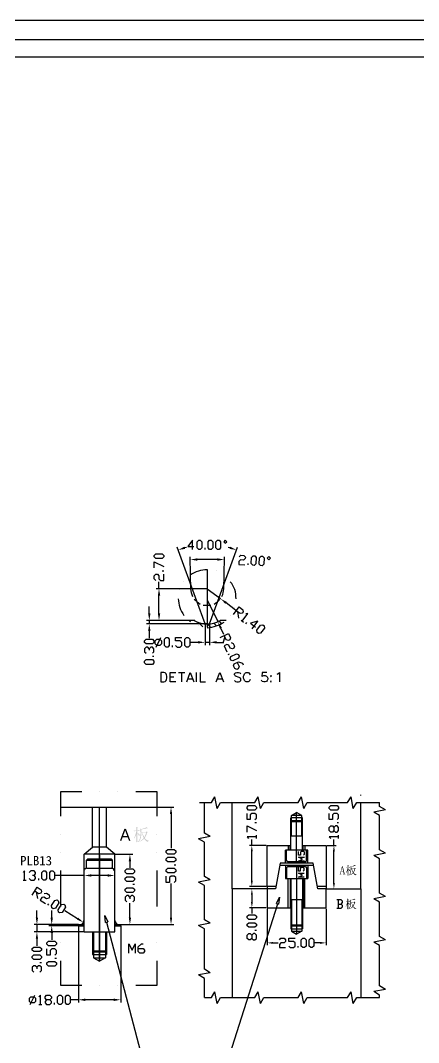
# Model space of a CAD drawing. Header units: inches. Extents: x 0 to 325, y 148 to 354.
# Drawn here: x 207.6 to 248.9, y 247.6 to 353.8 of the extents above; entities that cross this region are included whole.
import ezdxf

# ---------------------------------------------------------------- set-up
doc = ezdxf.new("R2010")
doc.units = ezdxf.units.IN
doc.header["$MEASUREMENT"] = 0
doc.styles.add('PDF SimSun', font='simsun.ttc')

# ---------------------------------------------------------------- blocks, each defined once
blk = doc.blocks.new('AHH1270-500010_3')
at = {"transparency": 33554687}
for color, points in [(1, [(224.59, 299.13), (223.93, 298.79), (224.67, 298.9)]), (1, [(229.28, 298.9), (230.01, 298.79), (229.35, 299.13)]), (1, [(225.94, 297.92), (225.21, 297.79), (225.94, 297.67)]), (1, [(228, 297.67), (228.74, 297.79), (228.01, 297.92)]), (1, [(222.08, 294.03), (221.95, 294.76), (221.83, 294.03)]), (1, [(228.85, 293.19), (228.34, 293.73), (229, 293.39)]), (1, [(221.07, 292.2), (220.94, 291.47), (220.82, 292.2)]), (1, [(222.08, 292.2), (221.95, 291.47), (221.83, 292.2)]), (1, [(221.07, 290.37), (220.94, 291.1), (220.82, 290.37)]), (1, [(228.26, 290.63), (228.05, 291.34), (228.48, 290.73)]), (1, [(226, 289.07), (226.73, 289.19), (226, 289.32)]), (1, [(227.95, 289.07), (227.22, 289.19), (227.95, 289.32)]), (1, [(223.32, 271.34), (223.2, 272.07), (223.08, 271.34)]), (1, [(219.7, 269.35), (219.7, 268.98), (219.71, 268.53), (219.71, 268.46), (219.6, 268.41), (219.61, 268.57), (219.61, 269), (219.61, 269.27), (219.56, 269.14), (219.43, 268.9), (219.35, 268.8), (219.33, 268.82), (219.42, 268.98), (219.55, 269.35), (219.6, 269.57), (219.44, 269.57), (219.38, 269.55), (219.33, 269.61), (219.61, 269.61), (219.61, 269.73), (219.61, 269.93), (219.6, 270.02), (219.76, 269.93), (219.7, 269.89), (219.7, 269.61), (219.79, 269.61), (219.86, 269.68), (219.98, 269.57), (219.7, 269.57), (219.7, 269.39), (219.78, 269.34), (219.88, 269.28), (219.9, 269.26), (219.91, 269.24), (219.93, 269.2), (219.93, 269.18), (219.93, 269.16), (219.92, 269.12), (219.91, 269.1), (219.9, 269.08), (219.89, 269.06), (219.89, 269.06), (219.88, 269.06), (219.86, 269.1), (219.85, 269.13), (219.83, 269.18), (219.76, 269.29)]), (1, [(231.69, 267.48), (231.59, 268.09), (231.49, 267.48)]), (1, [(240.22, 267.48), (240.12, 268.09), (240.02, 267.48)]), (1, [(219.05, 266.45), (218.93, 267.19), (218.81, 266.45)]), (4, [(241.63, 265.6), (241.63, 265.34), (241.63, 265.03), (241.63, 264.98), (241.55, 264.95), (241.56, 265.06), (241.56, 265.36), (241.56, 265.55), (241.53, 265.46), (241.44, 265.29), (241.38, 265.22), (241.36, 265.23), (241.43, 265.35), (241.52, 265.61), (241.55, 265.76), (241.44, 265.76), (241.4, 265.75), (241.36, 265.79), (241.56, 265.79), (241.56, 265.87), (241.56, 266.02), (241.55, 266.07), (241.66, 266.02), (241.63, 265.98), (241.63, 265.79), (241.68, 265.79), (241.74, 265.84), (241.82, 265.76), (241.63, 265.76), (241.63, 265.63), (241.68, 265.6), (241.75, 265.56), (241.76, 265.54), (241.77, 265.53), (241.78, 265.5), (241.78, 265.49), (241.78, 265.47), (241.78, 265.45), (241.77, 265.43), (241.77, 265.42), (241.76, 265.4), (241.75, 265.4), (241.73, 265.43), (241.73, 265.45), (241.71, 265.49), (241.66, 265.56)]), (1, [(214.92, 264.84), (214.19, 264.96), (214.92, 265.09)]), (1, [(216.63, 264.84), (217.36, 264.96), (216.63, 265.09)]), (1, [(231.69, 264.42), (231.59, 263.81), (231.49, 264.42)]), (1, [(231.7, 262.96), (231.6, 263.57), (231.5, 262.96)]), (1, [(240.22, 264.18), (240.12, 263.57), (240.02, 264.18)]), (4, [(241.6, 262.1), (241.6, 261.84), (241.6, 261.53), (241.6, 261.48), (241.53, 261.45), (241.53, 261.56), (241.53, 261.86), (241.53, 262.05), (241.5, 261.95), (241.41, 261.79), (241.35, 261.72), (241.34, 261.73), (241.4, 261.85), (241.49, 262.11), (241.52, 262.26), (241.41, 262.26), (241.37, 262.25), (241.34, 262.28), (241.53, 262.28), (241.53, 262.37), (241.53, 262.51), (241.53, 262.57), (241.64, 262.51), (241.6, 262.48), (241.6, 262.28), (241.66, 262.28), (241.71, 262.34), (241.79, 262.26), (241.6, 262.26), (241.6, 262.13), (241.65, 262.1), (241.72, 262.06), (241.73, 262.04), (241.74, 262.03), (241.76, 262), (241.76, 261.98), (241.76, 261.97), (241.75, 261.94), (241.74, 261.93), (241.74, 261.92), (241.73, 261.9), (241.72, 261.9), (241.71, 261.93), (241.7, 261.95), (241.68, 261.99), (241.63, 262.06)]), (1, [(231.7, 262.22), (231.6, 261.61), (231.5, 262.22)]), (1, [(209.39, 260.59), (209.27, 259.86), (209.15, 260.59)]), (1, [(210.93, 260.59), (210.81, 259.86), (210.68, 260.59)]), (1, [(213.43, 260.38), (214.11, 260.08), (213.56, 260.58)]), (1, [(219.05, 260.59), (218.93, 259.86), (218.81, 260.59)]), (1, [(223.32, 260.59), (223.2, 259.86), (223.08, 260.59)]), (1, [(210.93, 259), (210.81, 259.74), (210.68, 259)]), (1, [(209.39, 258.39), (209.27, 259.12), (209.15, 258.39)]), (1, [(233.8, 257.86), (233.19, 257.96), (233.8, 258.06)]), (1, [(238.69, 257.86), (239.3, 257.96), (238.69, 258.06)]), (1, [(214.31, 251.92), (213.58, 252.05), (214.31, 252.17)]), (1, [(217.24, 251.92), (217.97, 252.05), (217.24, 252.17)])]:
    blk.add_hatch(color=color, dxfattribs=at).paths.add_polyline_path(points)
h = blk.add_hatch(color=1, dxfattribs=at)
h.paths.add_polyline_path([(220.71, 269.42), (220.66, 269.23), (220.53, 268.95), (220.47, 268.86), (220.56, 268.74), (220.79, 268.59), (220.92, 268.56), (220.92, 268.53), (220.86, 268.53), (220.79, 268.48), (220.78, 268.45), (220.68, 268.5), (220.5, 268.67), (220.41, 268.8), (220.3, 268.68), (220.03, 268.51), (219.86, 268.45), (219.85, 268.47), (220.01, 268.55), (220.27, 268.74), (220.37, 268.86), (220.3, 268.99), (220.22, 269.28), (220.2, 269.45), (220.12, 269.45), (220.12, 269.36), (220.11, 269.18), (220.1, 269.09), (220.09, 268.99), (220.05, 268.82), (220.01, 268.74), (219.98, 268.66), (219.85, 268.51), (219.75, 268.43), (219.73, 268.45), (219.83, 268.55), (219.95, 268.77), (219.98, 268.88), (220, 268.99), (220.03, 269.23), (220.03, 269.35), (220.03, 269.47), (220.02, 269.72), (220.02, 269.85), (220.12, 269.79), (220.28, 269.83), (220.48, 269.89), (220.52, 269.91), (220.56, 269.93), (220.64, 269.97), (220.67, 269.99), (220.78, 269.86), (220.73, 269.86), (220.63, 269.85), (220.56, 269.83), (220.5, 269.82), (220.27, 269.78), (220.12, 269.76), (220.12, 269.49), (220.61, 269.49), (220.68, 269.56), (220.78, 269.46), (220.71, 269.42)])
h.paths.add_polyline_path([(220.23, 269.45), (220.26, 269.3), (220.36, 269.05), (220.42, 268.94), (220.48, 269.04), (220.58, 269.3), (220.61, 269.45), (220.23, 269.45)])
h = blk.add_hatch(color=4, dxfattribs=at)
h.paths.add_polyline_path([(241.09, 265.4), (240.87, 265.4), (240.83, 265.22), (240.83, 265.21), (240.82, 265.19), (240.82, 265.18), (240.82, 265.18), (240.83, 265.16), (240.83, 265.15), (240.83, 265.14), (240.86, 265.13), (240.87, 265.13), (240.89, 265.13), (240.89, 265.1), (240.71, 265.1), (240.71, 265.13), (240.72, 265.13), (240.73, 265.13), (240.75, 265.13), (240.76, 265.14), (240.76, 265.15), (240.77, 265.17), (240.78, 265.18), (240.96, 265.91), (241.03, 265.93), (241.22, 265.18), (241.22, 265.17), (241.23, 265.15), (241.24, 265.14), (241.25, 265.13), (241.26, 265.13), (241.27, 265.13), (241.29, 265.13), (241.29, 265.1), (241.08, 265.1), (241.08, 265.13), (241.1, 265.13), (241.12, 265.13), (241.13, 265.13), (241.13, 265.14), (241.14, 265.15), (241.14, 265.16), (241.14, 265.16), (241.14, 265.17), (241.14, 265.19), (241.13, 265.19), (241.09, 265.4)])
h.paths.add_polyline_path([(240.99, 265.83), (240.98, 265.83), (240.88, 265.43), (241.08, 265.43), (240.99, 265.83)])
h = blk.add_hatch(color=4, dxfattribs=at)
h.paths.add_polyline_path([(242.33, 265.65), (242.29, 265.52), (242.21, 265.33), (242.16, 265.27), (242.23, 265.18), (242.39, 265.07), (242.48, 265.05), (242.48, 265.03), (242.43, 265.03), (242.38, 265), (242.38, 264.97), (242.31, 265.01), (242.18, 265.13), (242.12, 265.22), (242.04, 265.13), (241.85, 265.01), (241.74, 264.98), (241.73, 264.99), (241.84, 265.05), (242.02, 265.18), (242.09, 265.27), (242.04, 265.35), (241.98, 265.56), (241.97, 265.68), (241.92, 265.68), (241.92, 265.62), (241.91, 265.49), (241.9, 265.42), (241.9, 265.36), (241.87, 265.23), (241.84, 265.18), (241.82, 265.12), (241.73, 265.02), (241.66, 264.96), (241.65, 264.98), (241.72, 265.05), (241.8, 265.2), (241.82, 265.28), (241.83, 265.36), (241.85, 265.52), (241.85, 265.61), (241.85, 265.69), (241.85, 265.87), (241.85, 265.95), (241.92, 265.92), (242.03, 265.94), (242.17, 265.99), (242.2, 266), (242.23, 266.01), (242.28, 266.04), (242.3, 266.05), (242.38, 265.96), (242.35, 265.96), (242.27, 265.95), (242.23, 265.94), (242.18, 265.93), (242.02, 265.91), (241.92, 265.89), (241.92, 265.71), (242.26, 265.71), (242.31, 265.75), (242.38, 265.68), (242.33, 265.65)])
h.paths.add_polyline_path([(241.99, 265.68), (242.02, 265.57), (242.08, 265.39), (242.13, 265.32), (242.17, 265.39), (242.24, 265.57), (242.26, 265.68), (241.99, 265.68)])
h = blk.add_hatch(color=4, dxfattribs=at)
h.paths.add_polyline_path([(242.31, 262.15), (242.27, 262.02), (242.18, 261.83), (242.13, 261.76), (242.2, 261.68), (242.36, 261.57), (242.45, 261.55), (242.45, 261.53), (242.41, 261.53), (242.36, 261.5), (242.35, 261.47), (242.28, 261.51), (242.16, 261.63), (242.1, 261.72), (242.02, 261.63), (241.82, 261.51), (241.71, 261.48), (241.7, 261.49), (241.81, 261.54), (241.99, 261.68), (242.06, 261.76), (242.02, 261.85), (241.96, 262.06), (241.94, 262.17), (241.89, 262.17), (241.89, 262.11), (241.88, 261.99), (241.88, 261.92), (241.87, 261.85), (241.84, 261.73), (241.81, 261.68), (241.79, 261.62), (241.7, 261.52), (241.63, 261.46), (241.62, 261.48), (241.69, 261.55), (241.77, 261.7), (241.79, 261.78), (241.81, 261.86), (241.82, 262.02), (241.82, 262.11), (241.82, 262.19), (241.82, 262.36), (241.82, 262.45), (241.89, 262.41), (242, 262.44), (242.14, 262.48), (242.17, 262.5), (242.2, 262.51), (242.25, 262.54), (242.28, 262.55), (242.35, 262.46), (242.32, 262.46), (242.25, 262.45), (242.2, 262.44), (242.15, 262.43), (242, 262.41), (241.89, 262.39), (241.89, 262.2), (242.23, 262.2), (242.28, 262.25), (242.35, 262.18), (242.31, 262.15)])
h.paths.add_polyline_path([(241.97, 262.17), (241.99, 262.07), (242.05, 261.89), (242.1, 261.82), (242.14, 261.89), (242.21, 262.07), (242.23, 262.17), (241.97, 262.17)])
for points in [[(0.12, 147.95), (324.53, 147.95), (324.53, 353.81), (0.12, 353.81), (0.12, 147.95)], [(19.61, 149.97), (304.51, 149.97), (304.51, 351.79), (19.61, 351.79), (19.61, 149.97)], [(24.78, 350.02), (302.74, 350.02), (302.74, 151.73)]]:
    blk.add_lwpolyline(points, dxfattribs=at)
at = {"color": 1, "transparency": 33554687}
for points in [[(225.42, 298.83), (225.42, 299.81), (224.94, 299.16), (225.58, 299.16)], [(226.08, 298.83), (225.91, 299), (225.91, 299.65), (226.08, 299.81), (226.24, 299.81), (226.4, 299.65), (226.4, 299), (226.24, 298.83), (226.08, 298.83)], [(227.21, 298.83), (227.05, 299), (227.05, 299.65), (227.21, 299.81), (227.38, 299.81), (227.54, 299.65), (227.54, 299), (227.38, 298.83), (227.21, 298.83)], [(228.03, 298.83), (227.87, 299), (227.87, 299.65), (228.03, 299.81), (228.19, 299.81), (228.35, 299.65), (228.35, 299), (228.19, 298.83), (228.03, 298.83)], [(228.84, 299.49), (229, 299.65), (228.84, 299.81), (228.68, 299.65), (228.84, 299.49)], [(225.87, 293.46), (223.83, 299.07)], [(224.81, 299.06), (224.63, 299.01)], [(226.73, 298.83), (226.73, 299)], [(228.07, 293.46), (230.11, 299.07)], [(229.31, 299.01), (229.13, 299.06)], [(222.44, 298.06), (222.28, 297.89), (221.62, 297.89), (221.46, 298.06), (221.46, 298.22), (221.62, 298.38), (222.28, 298.38), (222.44, 298.22), (222.44, 298.06)], [(221.46, 296.92), (221.46, 297.57), (222.44, 297.08)], [(225.23, 296.2), (225.2, 298.08)], [(228, 297.79), (225.94, 297.79)], [(228.71, 296.2), (228.74, 298.08)], [(230.27, 298.08), (230.44, 298.24), (230.77, 298.22), (230.92, 298.05), (230.91, 297.89), (230.74, 297.74), (230.42, 297.75), (230.24, 297.59), (230.23, 297.27), (230.88, 297.24)], [(231.2, 297.23), (231.21, 297.39)], [(231.69, 297.2), (231.54, 297.37), (231.57, 298.02), (231.74, 298.18), (231.9, 298.17), (232.05, 298), (232.02, 297.35), (231.85, 297.19), (231.69, 297.2)], [(232.51, 297.16), (232.35, 297.33), (232.38, 297.98), (232.55, 298.14), (232.71, 298.13), (232.87, 297.96), (232.84, 297.31), (232.67, 297.15), (232.51, 297.16)], [(233.35, 297.77), (233.52, 297.92), (233.36, 298.1), (233.2, 297.94), (233.35, 297.77)], [(222.44, 296.59), (222.28, 296.59)], [(226.97, 296.75), (226.97, 290.75)], [(221.62, 295.62), (221.46, 295.78), (221.46, 296.1), (221.62, 296.27), (221.79, 296.27), (221.95, 296.1), (221.95, 295.78), (222.11, 295.62), (222.44, 295.62), (222.44, 296.27)], [(221.95, 294.76), (221.95, 295.49)], [(226.97, 294.76), (221.66, 294.76)], [(226.97, 294.76), (228.33, 293.73)], [(221.95, 292.2), (221.95, 294.03)], [(226.97, 293.62), (228.05, 291.34)], [(229.88, 292.55), (228.92, 293.29)], [(220.94, 292.2), (220.94, 292.93)], [(229.69, 292.09), (230.28, 292.87), (230.67, 292.58), (230.7, 292.35), (230.6, 292.22), (230.37, 292.18), (229.98, 292.48)], [(230.11, 292.38), (230.2, 291.7)], [(230.59, 291.4), (231.18, 292.18), (230.96, 292.15)], [(225.41, 291.46), (220.65, 291.46)], [(226.97, 291.1), (220.65, 291.1)], [(220.94, 291.46), (220.94, 291.1)], [(225.41, 291.46), (221.66, 291.46)], [(226.73, 291.11), (226.73, 288.9)], [(227.21, 291.11), (227.21, 288.9)], [(230.47, 291.5), (230.73, 291.3)], [(230.98, 291.11), (231.08, 291.24)], [(231.63, 290.61), (232.22, 291.4), (231.44, 291.17), (231.96, 290.78)], [(220.94, 290.36), (220.94, 289.63)], [(228.29, 289.69), (229.17, 290.11), (229.38, 289.67), (229.3, 289.46), (229.16, 289.39), (228.94, 289.46), (228.73, 289.91)], [(228.68, 290.01), (228.36, 290.68)], [(232.15, 290.22), (232.12, 290.45), (232.51, 290.97), (232.74, 291), (232.87, 290.9), (232.91, 290.67), (232.51, 290.16), (232.28, 290.12), (232.15, 290.22)], [(221.43, 289.18), (221.27, 289.02), (220.62, 289.02), (220.45, 289.18), (220.45, 289.34), (220.62, 289.51), (221.27, 289.51), (221.43, 289.34), (221.43, 289.18)], [(221.72, 288.87), (221.56, 289.03), (221.56, 289.35), (221.72, 289.52), (222.04, 289.52), (222.2, 289.35), (222.2, 289.03), (222.04, 288.87), (221.72, 288.87)], [(221.64, 288.7), (222.13, 289.68)], [(222.7, 288.7), (222.53, 288.87), (222.53, 289.52), (222.7, 289.68), (222.86, 289.68), (223.02, 289.52), (223.02, 288.87), (222.86, 288.7), (222.7, 288.7)], [(223.67, 288.87), (223.83, 288.7), (224.16, 288.7), (224.33, 288.87), (224.33, 289.19), (224.16, 289.35), (223.67, 289.35), (223.67, 289.68), (224.33, 289.68)], [(224.81, 288.7), (224.65, 288.87), (224.65, 289.52), (224.81, 289.68), (224.97, 289.68), (225.14, 289.52), (225.14, 288.87), (224.97, 288.7), (224.81, 288.7)], [(225.99, 289.19), (225.26, 289.19)], [(227.21, 289.19), (226.73, 289.19)], [(227.95, 289.19), (228.68, 289.19)], [(228.8, 289.76), (228.57, 289.11)], [(229.45, 289.16), (229.66, 289.08), (229.8, 288.79), (229.72, 288.57), (229.57, 288.5), (229.36, 288.58), (229.22, 288.88), (229, 288.95), (228.71, 288.81), (228.99, 288.22)], [(220.94, 288.53), (220.78, 288.7), (220.62, 288.7), (220.45, 288.53), (220.45, 288.21), (220.62, 288.05)], [(221.27, 288.05), (221.43, 288.21), (221.43, 288.53), (221.27, 288.7), (221.1, 288.7), (220.94, 288.53), (220.94, 288.37)], [(223.35, 288.7), (223.35, 288.87)], [(229.13, 287.93), (229.27, 288)], [(229.34, 287.49), (229.41, 287.71), (230, 287.99), (230.22, 287.91), (230.29, 287.76), (230.21, 287.54), (229.62, 287.26), (229.41, 287.34), (229.34, 287.49)], [(221.43, 287.07), (221.27, 286.9), (220.62, 286.9), (220.45, 287.07), (220.45, 287.23), (220.62, 287.39), (221.27, 287.39), (221.43, 287.23), (221.43, 287.07)], [(221.43, 287.72), (221.27, 287.72)], [(230.06, 287.11), (230.27, 286.67), (230.19, 286.45), (230.04, 286.38), (229.83, 286.46), (229.68, 286.75), (229.76, 286.97), (230.2, 287.18), (230.64, 287.02), (230.71, 286.87)], [(215.77, 256.05), (215.77, 272.07)], [(221.72, 272.07), (223.49, 272.07)], [(232.07, 271.91), (231.91, 271.75), (231.26, 271.75), (231.1, 271.91), (231.1, 272.07), (231.26, 272.24), (231.91, 272.24), (232.07, 272.07), (232.07, 271.91)], [(240.6, 271.91), (240.44, 271.75), (239.79, 271.75), (239.63, 271.91), (239.63, 272.07), (239.79, 272.24), (240.44, 272.24), (240.6, 272.07), (240.6, 271.91)], [(223.2, 271.33), (223.2, 267.8)], [(231.91, 270.77), (232.07, 270.93), (232.07, 271.26), (231.91, 271.42), (231.59, 271.42), (231.42, 271.26), (231.42, 270.77), (231.1, 270.77), (231.1, 271.42)], [(240.44, 270.77), (240.6, 270.93), (240.6, 271.26), (240.44, 271.42), (240.12, 271.42), (239.96, 271.26), (239.96, 270.77), (239.63, 270.77), (239.63, 271.42)], [(217.97, 268.59), (218.44, 269.82), (218.9, 268.59)], [(231.1, 269.47), (231.1, 270.12), (232.07, 269.63)], [(232.07, 270.44), (231.91, 270.44)], [(240.6, 269.63), (240.6, 269.96), (240.44, 270.12), (240.28, 270.12), (240.12, 269.96), (240.12, 269.63), (239.96, 269.47), (239.79, 269.47), (239.63, 269.63), (239.63, 269.96), (239.79, 270.12), (239.96, 270.12), (240.12, 269.96)], [(240.6, 270.44), (240.44, 270.44)], [(218.15, 269), (218.72, 269)], [(232.07, 268.98), (231.1, 268.98), (231.26, 268.81)], [(232.07, 268.81), (232.07, 269.14)], [(240.6, 268.98), (239.63, 268.98), (239.79, 268.81)], [(240.12, 269.63), (240.28, 269.47), (240.44, 269.47), (240.6, 269.63)], [(240.6, 268.81), (240.6, 269.14)], [(223.69, 267.35), (223.52, 267.18), (222.87, 267.18), (222.71, 267.35), (222.71, 267.51), (222.87, 267.67), (223.52, 267.67), (223.69, 267.51), (223.69, 267.35)], [(233.07, 268.09), (231.34, 268.09)], [(231.59, 268.09), (231.59, 268.7)], [(239.42, 268.09), (240.36, 268.09)], [(240.12, 268.09), (240.12, 268.7)], [(217.36, 267.18), (219.22, 267.18)], [(223.69, 266.53), (223.52, 266.37), (222.87, 266.37), (222.71, 266.53), (222.71, 266.69), (222.87, 266.86), (223.52, 266.86), (223.69, 266.69), (223.69, 266.53)], [(231.59, 264.42), (231.59, 267.47)], [(240.12, 264.18), (240.12, 267.47)], [(219.42, 265.32), (219.25, 265.15), (218.6, 265.15), (218.44, 265.32), (218.44, 265.48), (218.6, 265.65), (219.25, 265.65), (219.42, 265.48), (219.42, 265.32)], [(218.93, 266.45), (218.93, 265.76)], [(223.69, 265.39), (223.52, 265.23), (222.87, 265.23), (222.71, 265.39), (222.71, 265.55), (222.87, 265.72), (223.52, 265.72), (223.69, 265.55), (223.69, 265.39)], [(223.69, 266.04), (223.52, 266.04)], [(207.99, 264.48), (207.99, 265.45), (207.83, 265.29)], [(207.83, 264.48), (208.16, 264.48)], [(208.97, 264.96), (209.13, 265.12), (209.13, 265.29), (208.97, 265.45), (208.65, 265.45), (208.48, 265.29)], [(208.48, 264.64), (208.65, 264.48), (208.97, 264.48), (209.13, 264.64), (209.13, 264.8), (208.97, 264.96), (208.81, 264.96)], [(209.46, 264.48), (209.46, 264.64)], [(209.95, 264.48), (209.79, 264.64), (209.79, 265.29), (209.95, 265.45), (210.11, 265.45), (210.27, 265.29), (210.27, 264.64), (210.11, 264.48), (209.95, 264.48)], [(210.76, 264.48), (210.6, 264.64), (210.6, 265.29), (210.76, 265.45), (210.92, 265.45), (211.09, 265.29), (211.09, 264.64), (210.92, 264.48), (210.76, 264.48)], [(214.19, 264.96), (211.21, 264.96)], [(214.19, 263.46), (214.19, 265.25)], [(216.63, 264.96), (214.92, 264.96)], [(217.36, 263.46), (217.36, 265.25)], [(219.42, 264.5), (219.25, 264.34), (218.6, 264.34), (218.44, 264.5), (218.44, 264.67), (218.6, 264.83), (219.25, 264.83), (219.42, 264.67), (219.42, 264.5)], [(223.52, 264.25), (223.69, 264.42), (223.69, 264.74), (223.52, 264.9), (223.2, 264.9), (223.04, 264.74), (223.04, 264.25), (222.71, 264.25), (222.71, 264.9)], [(208.77, 262.92), (209.31, 263.74), (209.71, 263.48), (209.76, 263.26), (209.67, 263.12), (209.45, 263.07), (209.04, 263.33)], [(219.42, 263.36), (219.25, 263.2), (218.6, 263.2), (218.44, 263.36), (218.44, 263.53), (218.6, 263.69), (219.25, 263.69), (219.42, 263.53), (219.42, 263.36)], [(219.42, 264.02), (219.25, 264.02)], [(223.2, 260.59), (223.2, 264.13)], [(233.07, 263.81), (231.34, 263.81)], [(232.2, 263.57), (231.35, 263.57)], [(233.19, 263.81), (233.19, 263.57)], [(239.3, 263.81), (239.3, 263.57)], [(239.42, 263.57), (240.36, 263.57)], [(209.18, 263.25), (209.32, 262.57)], [(210.04, 263.08), (210.26, 263.13), (210.54, 262.95), (210.58, 262.73), (210.5, 262.59), (210.27, 262.54), (210, 262.72), (209.77, 262.67), (209.6, 262.39), (210.15, 262.04)], [(210.83, 261.6), (210.78, 261.83), (211.14, 262.37), (211.36, 262.42), (211.49, 262.34), (211.54, 262.11), (211.19, 261.56), (210.97, 261.51), (210.83, 261.6)], [(218.93, 262.71), (218.77, 262.88), (218.6, 262.88), (218.44, 262.71), (218.44, 262.39), (218.6, 262.23)], [(219.25, 262.23), (219.42, 262.39), (219.42, 262.71), (219.25, 262.88), (219.09, 262.88), (218.93, 262.71), (218.93, 262.55)], [(231.6, 262.95), (231.6, 262.22)], [(234.15, 262.04), (234.48, 262.7), (234.38, 261.97)], [(209.27, 260.59), (209.27, 261.32)], [(210.42, 261.87), (210.51, 262.01)], [(210.81, 260.59), (210.81, 261.32)], [(211.52, 261.16), (211.47, 261.39), (211.82, 261.94), (212.05, 261.99), (212.18, 261.9), (212.23, 261.67), (211.88, 261.12), (211.65, 261.08), (211.52, 261.16)], [(212.16, 261.33), (213.49, 260.48)], [(218.93, 260.59), (218.93, 262.1)], [(234.26, 262), (228.28, 243.18), (227.54, 243.18)], [(233.07, 261.61), (231.35, 261.61)], [(231.6, 261.61), (231.6, 261)], [(233.19, 261.49), (233.19, 257.71)], [(234.15, 262.04), (234.38, 261.97)], [(239.3, 261.49), (239.3, 257.71)], [(216.39, 260.07), (216.33, 260.81), (216.63, 260.14)], [(232.08, 260.55), (231.92, 260.39), (231.27, 260.39), (231.1, 260.55), (231.1, 260.72), (231.27, 260.88), (231.92, 260.88), (232.08, 260.72), (232.08, 260.55)], [(213.58, 259.86), (208.97, 259.86)], [(209.27, 259.86), (209.27, 259.12)], [(213.58, 259.86), (210.51, 259.86)], [(213.58, 259.73), (210.51, 259.73)], [(210.81, 259.86), (210.81, 259.73)], [(213.58, 259.73), (213.58, 251.75)], [(216.39, 260.07), (216.63, 260.14)], [(216.51, 260.11), (220.94, 243.2), (221.67, 243.2)], [(217.78, 259.86), (219.22, 259.86)], [(217.97, 259.73), (217.97, 251.75)], [(221.72, 259.86), (223.49, 259.86)], [(232.08, 259.74), (231.92, 259.58), (231.27, 259.58), (231.1, 259.74), (231.1, 259.9), (231.27, 260.06), (231.92, 260.06), (232.08, 259.9), (232.08, 259.74)], [(232.08, 259.25), (231.92, 259.25)], [(214.19, 259.12), (208.97, 259.12)], [(209.27, 258.39), (209.27, 257.66)], [(211.29, 257.82), (211.13, 257.66), (210.48, 257.66), (210.31, 257.82), (210.31, 257.98), (210.48, 258.14), (211.13, 258.14), (211.29, 257.98), (211.29, 257.82)], [(210.81, 259), (210.81, 258.27)], [(232.08, 258.43), (232.08, 258.76), (231.92, 258.93), (231.76, 258.93), (231.6, 258.76), (231.6, 258.43), (231.43, 258.27), (231.27, 258.27), (231.1, 258.43), (231.1, 258.76), (231.27, 258.93), (231.43, 258.93), (231.6, 258.76)], [(231.6, 258.43), (231.76, 258.27), (231.92, 258.27), (232.08, 258.43)], [(234.45, 258.28), (234.61, 258.44), (234.94, 258.44), (235.1, 258.28), (235.1, 258.12), (234.94, 257.96), (234.61, 257.96), (234.45, 257.79), (234.45, 257.47), (235.1, 257.47)], [(235.43, 257.63), (235.59, 257.47), (235.92, 257.47), (236.08, 257.63), (236.08, 257.96), (235.92, 258.12), (235.43, 258.12), (235.43, 258.44), (236.08, 258.44)], [(236.89, 257.47), (236.73, 257.63), (236.73, 258.28), (236.89, 258.44), (237.06, 258.44), (237.22, 258.28), (237.22, 257.63), (237.06, 257.47), (236.89, 257.47)], [(237.71, 257.47), (237.54, 257.63), (237.54, 258.28), (237.71, 258.44), (237.87, 258.44), (238.03, 258.28), (238.03, 257.63), (237.87, 257.47), (237.71, 257.47)], [(209.75, 257.21), (209.59, 257.05), (208.94, 257.05), (208.78, 257.21), (208.78, 257.37), (208.94, 257.53), (209.59, 257.53), (209.75, 257.37), (209.75, 257.21)], [(211.13, 256.68), (211.29, 256.84), (211.29, 257.17), (211.13, 257.33), (210.81, 257.33), (210.64, 257.17), (210.64, 256.68), (210.31, 256.68), (210.31, 257.33)], [(218.82, 256.88), (218.82, 257.86), (219.15, 257.21), (219.47, 257.86), (219.47, 256.88)], [(219.8, 257.37), (220.29, 257.37), (220.45, 257.21), (220.45, 257.05), (220.29, 256.88), (219.96, 256.88), (219.8, 257.05), (219.8, 257.54), (220.12, 257.86), (220.29, 257.86)], [(233.8, 257.96), (234.33, 257.96)], [(236.4, 257.47), (236.4, 257.63)], [(238.69, 257.96), (238.15, 257.96)], [(209.75, 256.4), (209.59, 256.23), (208.94, 256.23), (208.78, 256.4), (208.78, 256.56), (208.94, 256.72), (209.59, 256.72), (209.75, 256.56), (209.75, 256.4)], [(211.29, 255.7), (211.13, 255.54), (210.48, 255.54), (210.31, 255.7), (210.31, 255.87), (210.48, 256.03), (211.13, 256.03), (211.29, 255.87), (211.29, 255.7)], [(211.29, 256.35), (211.13, 256.35)], [(209.27, 255.42), (209.1, 255.58), (208.94, 255.58), (208.78, 255.42), (208.78, 255.09), (208.94, 254.93)], [(209.59, 254.93), (209.75, 255.09), (209.75, 255.42), (209.59, 255.58), (209.43, 255.58), (209.27, 255.42), (209.27, 255.26)], [(209.75, 255.9), (209.59, 255.9)], [(208.65, 251.72), (208.49, 251.88), (208.49, 252.21), (208.65, 252.37), (208.98, 252.37), (209.14, 252.21), (209.14, 251.88), (208.98, 251.72), (208.65, 251.72)], [(208.57, 251.56), (209.05, 252.53)], [(209.63, 251.56), (209.63, 252.53), (209.46, 252.37)], [(210.28, 251.56), (210.6, 251.56), (210.77, 251.72), (210.77, 251.88), (210.6, 252.04), (210.28, 252.04), (210.12, 252.21), (210.12, 252.37), (210.28, 252.53), (210.6, 252.53), (210.77, 252.37), (210.77, 252.21), (210.6, 252.04)], [(210.28, 252.04), (210.12, 251.88), (210.12, 251.72), (210.28, 251.56)], [(211.09, 251.56), (211.09, 251.72)], [(211.58, 251.56), (211.42, 251.72), (211.42, 252.37), (211.58, 252.53), (211.75, 252.53), (211.91, 252.37), (211.91, 251.72), (211.75, 251.56), (211.58, 251.56)], [(212.39, 251.56), (212.23, 251.72), (212.23, 252.37), (212.39, 252.53), (212.56, 252.53), (212.72, 252.37), (212.72, 251.72), (212.56, 251.56), (212.39, 251.56)], [(213.58, 252.04), (212.84, 252.04)], [(217.24, 252.04), (214.31, 252.04)], [(209.46, 251.56), (209.79, 251.56)]]:
    blk.add_lwpolyline(points, dxfattribs=at)
at = {"color": 4, "transparency": 33554687}
for points in [[(227.9, 296.61), (227.9, 296.61)], [(224.54, 295.51), (224.54, 295.51)], [(225.26, 294.76), (225.23, 296.2)], [(228.68, 294.76), (228.71, 296.2)], [(228.73, 296.18), (228.73, 296.18)], [(224.11, 294.68), (224.11, 294.68)], [(226.73, 291.11), (225.87, 293.46)], [(227.21, 291.11), (228.07, 293.46)], [(229.83, 292.82), (229.83, 292.82)], [(225.1, 291.4), (225.17, 291.46)], [(225.21, 291.32), (225.21, 291.32)], [(229.4, 291.99), (229.4, 291.99)], [(226.04, 290.89), (226.04, 290.89)], [(222.13, 285.08), (222.45, 285.08), (222.59, 285.13), (222.69, 285.22), (222.73, 285.32), (222.78, 285.46), (222.78, 285.68), (222.73, 285.82), (222.69, 285.92), (222.59, 286.01), (222.45, 286.06), (222.13, 286.06), (222.13, 285.08)], [(223.71, 285.08), (223.11, 285.08), (223.11, 286.06), (223.71, 286.06)], [(223.99, 286.06), (224.64, 286.06)], [(224.32, 285.08), (224.32, 286.06)], [(224.83, 285.08), (225.2, 286.06), (225.57, 285.08)], [(225.85, 285.08), (225.85, 286.06)], [(226.22, 286.06), (226.22, 285.08), (226.78, 285.08)], [(227.9, 285.08), (228.27, 286.06), (228.64, 285.08)], [(229.8, 285.22), (229.89, 285.13), (230.04, 285.08), (230.22, 285.08), (230.36, 285.13), (230.46, 285.22), (230.46, 285.35), (230.4, 285.46), (230.36, 285.5), (230.27, 285.55), (229.89, 285.68), (229.86, 285.73), (229.8, 285.82), (229.8, 285.92), (229.89, 286.01), (230.04, 286.06), (230.22, 286.06), (230.36, 286.01), (230.46, 285.92)], [(231.43, 285.32), (231.39, 285.22), (231.29, 285.13), (231.2, 285.08), (231.01, 285.08), (230.92, 285.13), (230.82, 285.22), (230.78, 285.32), (230.74, 285.46), (230.74, 285.68), (230.78, 285.82), (230.82, 285.92), (230.92, 286.01), (231.01, 286.06), (231.2, 286.06), (231.29, 286.01), (231.43, 285.82)], [(233.16, 286.06), (232.68, 286.06), (232.64, 285.64), (232.68, 285.68), (232.83, 285.73), (232.97, 285.73), (233.1, 285.68), (233.2, 285.59), (233.24, 285.46), (233.24, 285.35), (233.2, 285.22), (233.1, 285.13), (232.97, 285.08), (232.83, 285.08), (232.68, 285.13), (232.6, 285.27)], [(233.57, 285.64), (233.62, 285.68), (233.57, 285.73), (233.53, 285.68), (233.57, 285.64)], [(234.22, 285.88), (234.31, 285.92), (234.45, 286.06), (234.45, 285.08)], [(223.11, 285.59), (223.48, 285.59)], [(224.97, 285.41), (225.43, 285.41)], [(228.04, 285.41), (228.5, 285.41)], [(233.57, 285.08), (233.62, 285.13), (233.57, 285.17), (233.53, 285.13), (233.57, 285.08)], [(227.4, 272.54), (227.76, 273.15)], [(227.99, 271.93), (227.76, 273.15)], [(231.89, 272.54), (232.25, 273.15)], [(232.48, 271.93), (232.25, 273.15)], [(236.39, 272.54), (236.75, 273.15)], [(236.98, 271.93), (236.75, 273.15)], [(241.54, 272.54), (241.9, 273.15)], [(242.13, 271.93), (241.9, 273.15)], [(242.92, 273.27), (242.92, 273.34)], [(211.74, 272.07), (221.72, 272.07)], [(215.04, 267.89), (215.04, 272.07)], [(216.51, 267.89), (216.51, 272.07)], [(226.15, 272.54), (227.4, 272.54)], [(226.66, 269.36), (226.66, 272.54)], [(227.99, 271.93), (228.35, 272.54)], [(228.35, 272.54), (231.89, 272.54)], [(229.56, 263.57), (229.56, 272.54)], [(232.48, 271.93), (232.84, 272.54)], [(232.84, 272.54), (236.39, 272.54)], [(236.98, 271.93), (237.34, 272.54)], [(237.34, 272.54), (241.54, 272.54)], [(239.3, 263.57), (242.92, 263.57), (242.92, 272.54)], [(242.13, 271.93), (242.49, 272.54)], [(242.49, 272.54), (244.87, 272.54)], [(244.87, 272.13), (244.87, 272.54)], [(245.48, 271.77), (244.87, 272.13)], [(245.48, 271.77), (244.26, 271.53)], [(244.87, 271.18), (244.26, 271.53)], [(244.87, 267.63), (244.87, 271.18)], [(227.27, 269), (226.05, 268.77)], [(226.66, 268.41), (226.05, 268.77)], [(227.27, 269), (226.66, 269.36)], [(214.19, 267.18), (215.04, 267.89)], [(216.51, 267.89), (215.04, 267.89)], [(217.36, 267.18), (216.51, 267.89)], [(226.66, 264.86), (226.66, 268.41)], [(233.19, 268.09), (235.57, 268.09)], [(233.19, 263.81), (233.19, 268.09)], [(235.38, 268.09), (235.38, 267.59)], [(236.91, 268.09), (239.3, 268.09)], [(237.1, 268.09), (237.1, 267.59)], [(239.3, 268.09), (239.3, 263.81)], [(214.19, 259.73), (214.19, 267.18)], [(217.36, 267.18), (214.19, 267.18)], [(217.36, 259.73), (217.36, 267.18)], [(237.4, 267.59), (235.08, 267.59)], [(235.08, 266.25), (235.08, 267.59)], [(237.4, 266.25), (237.4, 267.59)], [(245.48, 267.27), (244.26, 267.04)], [(244.87, 266.68), (244.26, 267.04)], [(245.48, 267.27), (244.87, 267.63)], [(244.87, 263.14), (244.87, 266.68)], [(214.43, 265.72), (217.04, 265.72)], [(234.52, 266.25), (234.04, 263.57)], [(238.01, 266.01), (234.47, 266.01)], [(237.97, 266.25), (234.52, 266.25)], [(235.08, 266.01), (235.08, 264.66)], [(237.4, 266.01), (237.4, 264.66)], [(238.44, 263.57), (237.97, 266.25)], [(227.27, 264.5), (226.05, 264.27)], [(227.27, 264.5), (226.66, 264.86)], [(235.08, 264.66), (237.4, 264.66)], [(235.38, 261.61), (235.38, 264.66)], [(237.1, 261.61), (237.1, 264.66)], [(226.66, 263.91), (226.05, 264.27)], [(226.66, 260.37), (226.66, 263.91)], [(233.19, 263.57), (229.56, 263.57), (229.56, 252.22)], [(234.09, 263.81), (233.19, 263.81)], [(234.04, 263.57), (233.19, 263.57)], [(233.19, 263.57), (233.19, 261.61)], [(239.3, 263.81), (238.4, 263.81)], [(239.3, 263.57), (238.44, 263.57)], [(239.3, 261.61), (239.3, 263.57)], [(242.92, 263.57), (242.92, 252.28)], [(240.43, 261.58), (240.86, 261.58), (241, 261.72), (241, 261.86), (240.86, 262), (241, 262.14), (241, 262.29), (240.86, 262.43), (240.43, 262.43)], [(240.57, 262.43), (240.57, 261.58)], [(245.48, 262.78), (244.26, 262.55)], [(244.87, 262.19), (244.26, 262.55)], [(245.48, 262.78), (244.87, 263.14)], [(233.19, 261.61), (235.63, 261.61)], [(236.85, 261.61), (239.3, 261.61)], [(240.57, 262), (240.86, 262)], [(244.87, 258.64), (244.87, 262.19)], [(227.27, 260.01), (226.66, 260.37)], [(211.74, 259.86), (214.19, 259.86)], [(213.58, 259.73), (213.58, 259.86)], [(213.58, 259.73), (214.19, 259.73)], [(213.58, 259.73), (213.58, 259.73)], [(214.19, 259.12), (214.19, 259.86)], [(217.36, 259.86), (221.72, 259.86)], [(217.36, 259.12), (217.36, 259.86)], [(217.36, 259.73), (217.97, 259.73)], [(217.97, 259.73), (217.97, 259.86)], [(227.27, 260.01), (226.05, 259.78)], [(226.66, 259.42), (226.05, 259.78)], [(226.66, 255.22), (226.66, 259.42)], [(214.19, 259.12), (217.36, 259.12)], [(245.48, 258.28), (244.26, 258.05)], [(245.48, 258.28), (244.87, 258.64)], [(244.87, 257.69), (244.26, 258.05)], [(244.87, 253.49), (244.87, 257.69)], [(227.27, 254.86), (226.66, 255.22)], [(227.27, 254.86), (226.05, 254.63)], [(226.66, 254.27), (226.05, 254.63)], [(226.66, 252.28), (226.66, 254.27)], [(227.4, 252.28), (227.76, 252.89)], [(227.99, 251.67), (227.76, 252.89)], [(231.89, 252.28), (232.25, 252.89)], [(232.48, 251.67), (232.25, 252.89)], [(236.39, 252.28), (236.75, 252.89)], [(236.98, 251.67), (236.75, 252.89)], [(241.54, 252.28), (241.9, 252.89)], [(242.13, 251.67), (241.9, 252.89)], [(245.48, 253.13), (244.26, 252.9)], [(244.87, 252.54), (244.26, 252.9)], [(245.48, 253.13), (244.87, 253.49)], [(226.66, 252.28), (227.4, 252.28)], [(227.99, 251.67), (228.35, 252.28)], [(228.35, 252.28), (231.89, 252.28)], [(232.48, 251.67), (232.84, 252.28)], [(232.84, 252.28), (236.39, 252.28)], [(236.98, 251.67), (237.34, 252.28)], [(237.34, 252.28), (241.54, 252.28)], [(242.13, 251.67), (242.49, 252.28)], [(242.49, 252.28), (244.87, 252.28)], [(244.87, 252.28), (244.87, 252.54)]]:
    blk.add_lwpolyline(points, dxfattribs=at)
at = {"color": 3, "transparency": 33554687}
for points in [[(225.21, 291.32), (225.12, 291.41)], [(225.66, 291.46), (225.17, 291.46)], [(226.51, 290.79), (226.01, 291.29)], [(227.3, 290.77), (226.96, 291.1)], [(227.92, 290.9), (227.64, 291.19)], [(228.45, 291.14), (228.19, 291.41)], [(228.92, 291.46), (228.29, 291.46)], [(228.91, 291.46), (228.91, 291.46)]]:
    blk.add_lwpolyline(points, dxfattribs=at)
at = {"color": 254, "true_color": 0xdcdcdc, "transparency": 33554687}
for points in [[(211.74, 271.12), (211.74, 273.68), (213.92, 273.68)], [(215.79, 273.68), (215.79, 273.68)], [(217.67, 273.68), (217.67, 273.68)], [(219.55, 273.68), (221.72, 273.68), (221.72, 271.12)], [(211.74, 269.24), (211.74, 269.24)], [(221.72, 269.24), (221.72, 269.24)], [(211.74, 267.37), (211.74, 267.37)], [(221.72, 267.37), (221.72, 267.37)], [(211.74, 261.73), (211.74, 265.49)], [(221.72, 265.49), (221.72, 261.73)], [(211.74, 259.86), (211.74, 259.86)], [(221.72, 259.86), (221.72, 259.86)], [(211.74, 257.98), (211.74, 257.98)], [(221.72, 257.98), (221.72, 257.98)], [(211.74, 253.54), (211.74, 256.1)], [(221.72, 256.1), (221.72, 253.54), (219.55, 253.54)], [(213.92, 253.54), (211.74, 253.54)], [(215.79, 253.54), (215.79, 253.54)], [(217.67, 253.54), (217.67, 253.54)]]:
    blk.add_lwpolyline(points, dxfattribs=at)
at = {"color": 6, "transparency": 33554687}
for points in [[(236.85, 270.94), (235.63, 270.94)], [(235.63, 267.59), (235.63, 270.94)], [(235.71, 271.2), (236.24, 271.51)], [(236.77, 271.2), (235.71, 271.2)], [(235.71, 269.06), (235.71, 271.2)], [(236.77, 271.2), (236.24, 271.51)], [(236.24, 266.25), (236.24, 271.51)], [(236.77, 269.06), (236.77, 271.2)], [(236.85, 267.59), (236.85, 270.94)], [(235.75, 270.65), (235.63, 270.53)], [(236.85, 270.53), (235.63, 270.53)], [(236.85, 270.53), (236.73, 270.65), (235.75, 270.65)], [(236.85, 269.06), (235.63, 269.06)], [(235.57, 267.59), (235.57, 268.09)], [(236.91, 267.59), (236.91, 268.09)], [(214.55, 266.69), (214.43, 266.57)], [(214.55, 266.69), (216.99, 266.69)], [(215.77, 267.06), (215.77, 256.05)], [(216.99, 266.69), (217.12, 266.57)], [(237.4, 267.59), (235.08, 267.59)], [(235.2, 266.5), (235.2, 267.59)], [(236.96, 267.07), (237.06, 267.17), (237.06, 267.37), (236.96, 267.47), (236.75, 267.47), (236.65, 267.37), (236.65, 267.07), (236.45, 267.07), (236.45, 267.47)], [(237.06, 266.45), (236.45, 266.45), (236.86, 266.66), (236.45, 266.86), (237.06, 266.86)], [(237.28, 266.5), (237.28, 267.59)], [(214.43, 265.72), (214.43, 266.57)], [(214.43, 266.57), (217.12, 266.57)], [(217.12, 265.72), (217.12, 266.57)], [(235.33, 266.37), (235.2, 266.5)], [(235.33, 265.89), (235.2, 265.76)], [(235.2, 265.76), (235.2, 264.66)], [(237.16, 266.37), (235.33, 266.37)], [(235.33, 265.89), (237.16, 265.89)], [(236.24, 266.01), (236.24, 258.87)], [(236.94, 265.4), (237.04, 265.5), (237.04, 265.7), (236.94, 265.8), (236.74, 265.8), (236.63, 265.7), (236.63, 265.4), (236.43, 265.4), (236.43, 265.8)], [(237.16, 266.37), (237.28, 266.5)], [(237.16, 265.89), (237.28, 265.76)], [(237.28, 265.76), (237.28, 264.66)], [(235.08, 264.66), (237.4, 264.66)], [(235.57, 264.66), (235.57, 261.61)], [(235.63, 264.66), (235.63, 259.43)], [(237.04, 264.79), (236.43, 264.79), (236.84, 264.99), (236.43, 265.19), (237.04, 265.19)], [(236.85, 264.66), (236.85, 259.43)], [(236.91, 264.66), (236.91, 261.61)], [(235.63, 262.47), (236.85, 262.47)], [(235.71, 262.47), (235.71, 259.17)], [(236.77, 262.47), (236.77, 259.17)], [(235.63, 259.85), (236.85, 259.85)], [(235.63, 259.85), (235.75, 259.72), (236.73, 259.72)], [(235.63, 259.43), (236.85, 259.43)], [(235.71, 259.17), (236.24, 258.87)], [(235.71, 259.17), (236.77, 259.17)], [(236.77, 259.17), (236.24, 258.87)], [(236.73, 259.72), (236.85, 259.85)], [(215.04, 259.12), (215.04, 256.74)], [(215.15, 259.12), (215.15, 256.41)], [(216.39, 259.12), (216.39, 256.41)], [(216.51, 259.12), (216.51, 256.74)], [(215.04, 257.15), (215.16, 257.03)], [(215.04, 257.15), (216.51, 257.15)], [(216.38, 257.03), (216.51, 257.15)], [(215.04, 256.74), (216.51, 256.74)], [(215.15, 256.41), (216.39, 256.41)], [(215.15, 256.41), (215.77, 256.05)], [(215.16, 257.03), (216.38, 257.03)], [(216.39, 256.41), (215.77, 256.05)]]:
    blk.add_lwpolyline(points, dxfattribs=at)
at = {"color": 4, "transparency": 33554687}
for points in [[(226.95, 296.71), (226.34, 296.76), (225.72, 296.55), (225.18, 296.17)], [(229.95, 293.71), (229.97, 294.39), (229.77, 295), (229.36, 295.48)], [(225.23, 294.74), (225.26, 294.49), (225.33, 294.22), (225.42, 293.95)], [(228.47, 293.95), (228.62, 294.22), (228.68, 294.49), (228.67, 294.74)], [(223.95, 293.71), (223.97, 293.12), (224.17, 292.5), (224.54, 291.99)], [(225.62, 293.66), (225.82, 293.48), (226.02, 293.32), (226.21, 293.17)], [(227.69, 293.17), (227.93, 293.32), (228.13, 293.48), (228.28, 293.66)], [(226.55, 293.07), (226.85, 293.04), (227.1, 293.04), (227.34, 293.07)], [(226.95, 290.71), (227.61, 290.75), (228.22, 290.95), (228.72, 291.3)], [(214.4, 265.71), (214.3, 265.72), (214.19, 265.61), (214.16, 265.47)], [(217.26, 265.47), (217.29, 265.61), (217.18, 265.72), (217.01, 265.71)], [(213.66, 259.81), (213.97, 259.86), (214.19, 260.08), (214.16, 260.3)], [(217.35, 260.3), (217.36, 260.08), (217.58, 259.86), (217.85, 259.81)]]:
    blk.add_open_spline(points, degree=3, dxfattribs=at)
at = {"color": 3, "transparency": 33554687}
blk.add_open_spline([(225.62, 291.45), (226.47, 290.98), (227.48, 290.98), (228.28, 291.45)], degree=3, dxfattribs=at)
at = {"color": 1, "insert": (207.52, 266), "char_height": 0.9769, "attachment_point": 7, "style": 'PDF SimSun'}
blk.add_mtext('\\W1.000149;PLB13', dxfattribs=at)

msp = doc.modelspace()

# ---------------------------------------------------------------- block references
msp.add_blockref('AHH1270-500010_3', (0, 0))

doc.saveas('drawing.dxf')
